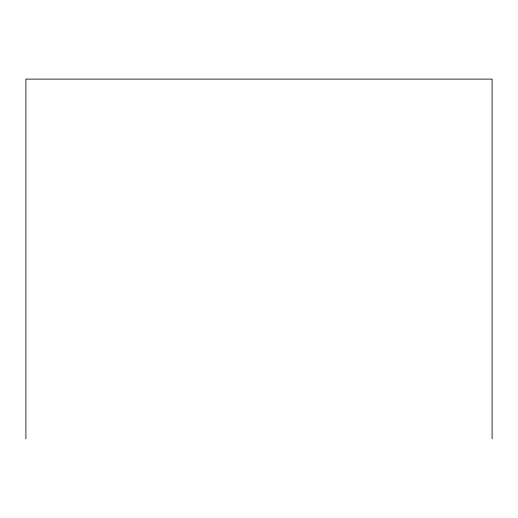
<?xml version="1.0" encoding="UTF-8"?>
<svg xmlns="http://www.w3.org/2000/svg" width="518" height="518" viewBox="0 0 518 518"><rect width="100%" height="100%" fill="white"/><g stroke="black" fill="none" stroke-linecap="round" stroke-linejoin="round"><path stroke-width="0.78" d="M492.1 438.882L492.1 79.118L25.9 79.118L25.9 438.882"/></g></svg>
